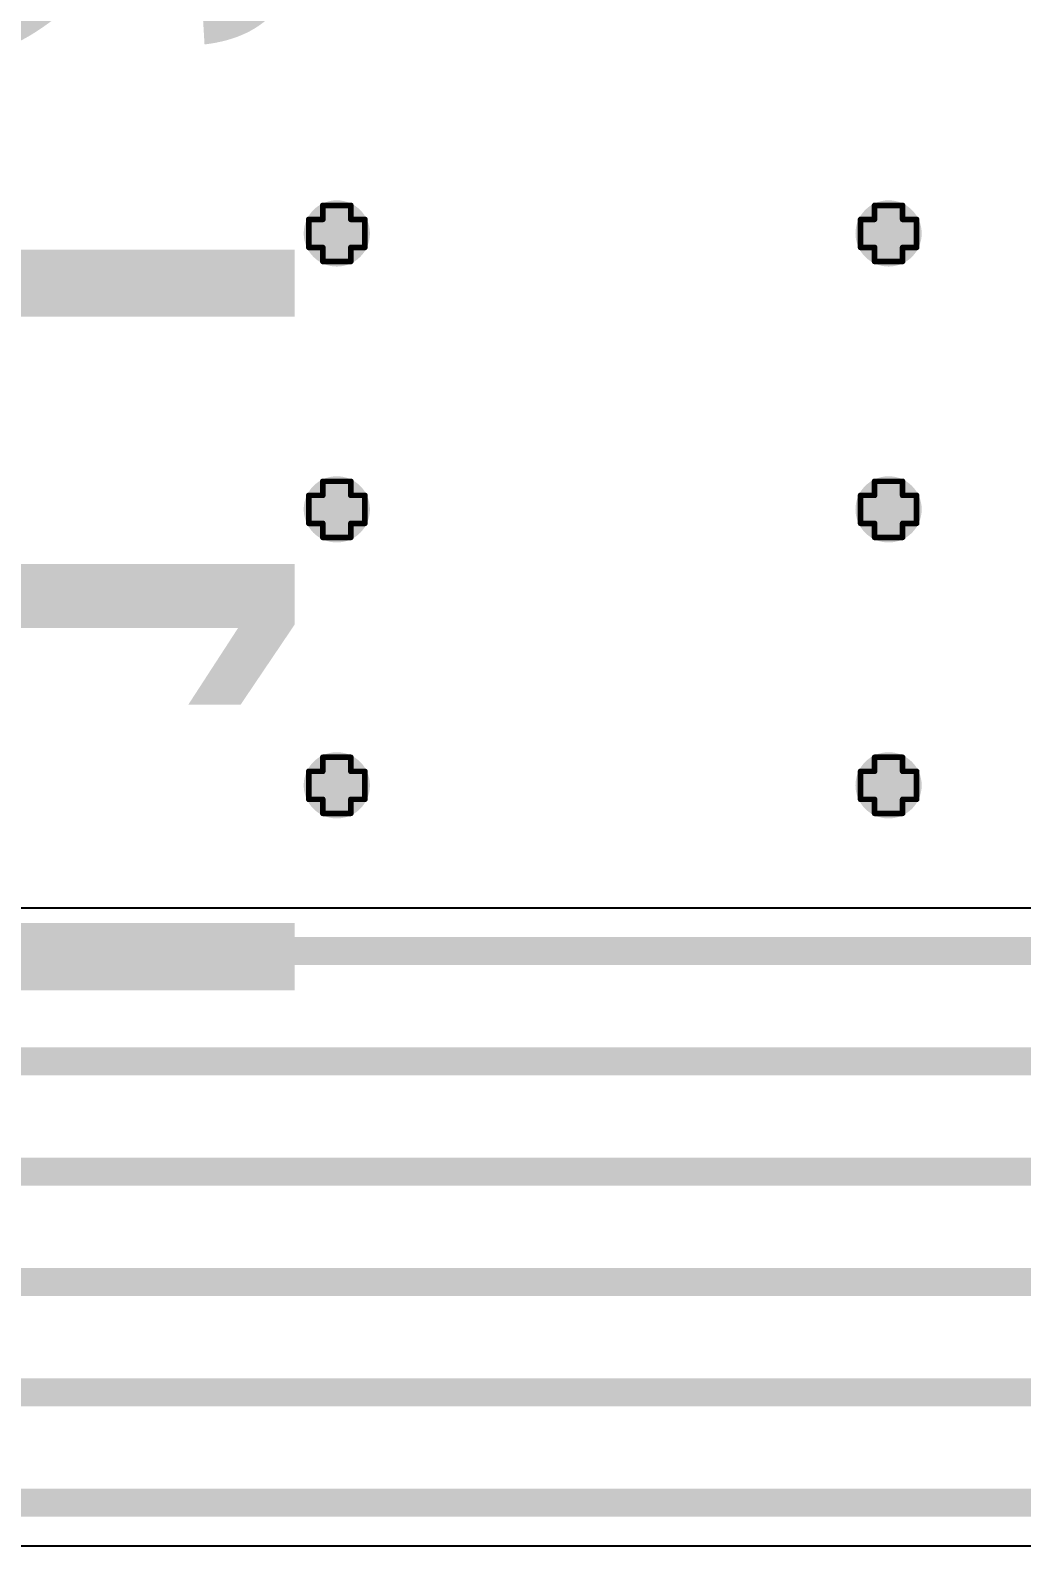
# Model space of a CAD drawing. Header units: inches. Extents: x -0.1 to 10.2, y 0 to 6.5.
# Drawn here: x 0.717 to 1.071, y 1.225 to 1.765 of the extents above; entities that cross this region are included whole.
import ezdxf

# ---------------------------------------------------------------- set-up
doc = ezdxf.new("R2010")
doc.units = ezdxf.units.IN
doc.header["$MEASUREMENT"] = 0
for name, color, linetype in [('Bottom Layer', 5, 'Continuous'), ('Bottom Overlay', 54, 'Continuous'), ('Drill Drawing', 1, 'Continuous'), ('Top Layer', 1, 'Continuous'), ('Via Holes', 16, 'Continuous')]:
    doc.layers.add(name, color=color, linetype=linetype)
doc.styles.add('Arial_Bold', font='', dxfattribs={"height": 0.2})
doc.styles.get('Arial_Bold').set_extended_font_data('Arial', bold=True)

msp = doc.modelspace()

# ---------------------------------------------------------------- hatches: boundary and pattern name
at = {"layer": 'Bottom Layer'}
h = msp.add_hatch(color=5, dxfattribs=at)
edge = h.paths.add_edge_path()
edge.add_arc((0.82677, 1.69291), 0.01181, 0, 360)
h = msp.add_hatch(color=5, dxfattribs=at)
edge = h.paths.add_edge_path()
edge.add_arc((1.02362, 1.69291), 0.01181, 0, 360)
h = msp.add_hatch(color=5, dxfattribs=at)
edge = h.paths.add_edge_path()
edge.add_arc((0.82677, 1.59449), 0.01181, 0, 360)
h = msp.add_hatch(color=5, dxfattribs=at)
edge = h.paths.add_edge_path()
edge.add_arc((1.02362, 1.59449), 0.01181, 0, 360)
h = msp.add_hatch(color=5, dxfattribs=at)
edge = h.paths.add_edge_path()
edge.add_arc((0.82677, 1.49606), 0.01181, 0, 360)
h = msp.add_hatch(color=5, dxfattribs=at)
edge = h.paths.add_edge_path()
edge.add_arc((1.02362, 1.49606), 0.01181, 0, 360)
at = {"layer": 'Top Layer'}
h = msp.add_hatch(color=1, dxfattribs=at)
edge = h.paths.add_edge_path()
edge.add_arc((0.82677, 1.69291), 0.01181, 0, 360)
h = msp.add_hatch(color=1, dxfattribs=at)
edge = h.paths.add_edge_path()
edge.add_arc((1.02362, 1.69291), 0.01181, 0, 360)
h = msp.add_hatch(color=1, dxfattribs=at)
edge = h.paths.add_edge_path()
edge.add_arc((0.82677, 1.59449), 0.01181, 0, 360)
h = msp.add_hatch(color=1, dxfattribs=at)
edge = h.paths.add_edge_path()
edge.add_arc((1.02362, 1.59449), 0.01181, 0, 360)
h = msp.add_hatch(color=1, dxfattribs=at)
edge = h.paths.add_edge_path()
edge.add_arc((0.82677, 1.49606), 0.01181, 0, 360)
h = msp.add_hatch(color=1, dxfattribs=at)
edge = h.paths.add_edge_path()
edge.add_arc((1.02362, 1.49606), 0.01181, 0, 360)
at = {"layer": 'Via Holes'}
h = msp.add_hatch(color=7, dxfattribs=at)
edge = h.paths.add_edge_path()
edge.add_arc((0.82677, 1.69291), 0.00591, 0, 360)
h = msp.add_hatch(color=7, dxfattribs=at)
edge = h.paths.add_edge_path()
edge.add_arc((1.02362, 1.69291), 0.00591, 0, 360)
h = msp.add_hatch(color=7, dxfattribs=at)
edge = h.paths.add_edge_path()
edge.add_arc((0.82677, 1.59449), 0.00591, 0, 360)
h = msp.add_hatch(color=7, dxfattribs=at)
edge = h.paths.add_edge_path()
edge.add_arc((1.02362, 1.59449), 0.00591, 0, 360)
h = msp.add_hatch(color=7, dxfattribs=at)
edge = h.paths.add_edge_path()
edge.add_arc((0.82677, 1.49606), 0.00591, 0, 360)
h = msp.add_hatch(color=7, dxfattribs=at)
edge = h.paths.add_edge_path()
edge.add_arc((1.02362, 1.49606), 0.00591, 0, 360)

# ---------------------------------------------------------------- linework, layer by layer
at = {"layer": 'Drill Drawing'}
for points in [[(0.82177, 1.69791, 0.002, 0.002, 0), (0.82177, 1.70291, 0.002, 0.002, 0)], [(0.82177, 1.70291, 0.002, 0.002, 0), (0.83177, 1.70291, 0.002, 0.002, 0)], [(0.83177, 1.69791, 0.002, 0.002, 0), (0.83177, 1.70291, 0.002, 0.002, 0)], [(1.01862, 1.69791, 0.002, 0.002, 0), (1.01862, 1.70291, 0.002, 0.002, 0)], [(1.01862, 1.70291, 0.002, 0.002, 0), (1.02862, 1.70291, 0.002, 0.002, 0)], [(1.02862, 1.69791, 0.002, 0.002, 0), (1.02862, 1.70291, 0.002, 0.002, 0)], [(0.81677, 1.68791, 0.002, 0.002, 0), (0.81677, 1.69791, 0.002, 0.002, 0)], [(0.81677, 1.69791, 0.002, 0.002, 0), (0.82177, 1.69791, 0.002, 0.002, 0)], [(0.83177, 1.69791, 0.002, 0.002, 0), (0.83677, 1.69791, 0.002, 0.002, 0)], [(0.83677, 1.68791, 0.002, 0.002, 0), (0.83677, 1.69791, 0.002, 0.002, 0)], [(1.01362, 1.68791, 0.002, 0.002, 0), (1.01362, 1.69791, 0.002, 0.002, 0)], [(1.01362, 1.69791, 0.002, 0.002, 0), (1.01862, 1.69791, 0.002, 0.002, 0)], [(1.02862, 1.69791, 0.002, 0.002, 0), (1.03362, 1.69791, 0.002, 0.002, 0)], [(1.03362, 1.68791, 0.002, 0.002, 0), (1.03362, 1.69791, 0.002, 0.002, 0)], [(0.81677, 1.68791, 0.002, 0.002, 0), (0.82177, 1.68791, 0.002, 0.002, 0)], [(0.82177, 1.68291, 0.002, 0.002, 0), (0.82177, 1.68791, 0.002, 0.002, 0)], [(0.83177, 1.68791, 0.002, 0.002, 0), (0.83677, 1.68791, 0.002, 0.002, 0)], [(0.83177, 1.68291, 0.002, 0.002, 0), (0.83177, 1.68791, 0.002, 0.002, 0)], [(1.01362, 1.68791, 0.002, 0.002, 0), (1.01862, 1.68791, 0.002, 0.002, 0)], [(1.01862, 1.68291, 0.002, 0.002, 0), (1.01862, 1.68791, 0.002, 0.002, 0)], [(1.02862, 1.68791, 0.002, 0.002, 0), (1.03362, 1.68791, 0.002, 0.002, 0)], [(1.02862, 1.68291, 0.002, 0.002, 0), (1.02862, 1.68791, 0.002, 0.002, 0)], [(0.82177, 1.68291, 0.002, 0.002, 0), (0.83177, 1.68291, 0.002, 0.002, 0)], [(1.01862, 1.68291, 0.002, 0.002, 0), (1.02862, 1.68291, 0.002, 0.002, 0)], [(0.82177, 1.59949, 0.002, 0.002, 0), (0.82177, 1.60449, 0.002, 0.002, 0)], [(0.82177, 1.60449, 0.002, 0.002, 0), (0.83177, 1.60449, 0.002, 0.002, 0)], [(0.83177, 1.59949, 0.002, 0.002, 0), (0.83177, 1.60449, 0.002, 0.002, 0)], [(1.01862, 1.59949, 0.002, 0.002, 0), (1.01862, 1.60449, 0.002, 0.002, 0)], [(1.01862, 1.60449, 0.002, 0.002, 0), (1.02862, 1.60449, 0.002, 0.002, 0)], [(1.02862, 1.59949, 0.002, 0.002, 0), (1.02862, 1.60449, 0.002, 0.002, 0)], [(0.81677, 1.58949, 0.002, 0.002, 0), (0.81677, 1.59949, 0.002, 0.002, 0)], [(0.81677, 1.59949, 0.002, 0.002, 0), (0.82177, 1.59949, 0.002, 0.002, 0)], [(0.83177, 1.59949, 0.002, 0.002, 0), (0.83677, 1.59949, 0.002, 0.002, 0)], [(0.83677, 1.58949, 0.002, 0.002, 0), (0.83677, 1.59949, 0.002, 0.002, 0)], [(1.01362, 1.58949, 0.002, 0.002, 0), (1.01362, 1.59949, 0.002, 0.002, 0)], [(1.01362, 1.59949, 0.002, 0.002, 0), (1.01862, 1.59949, 0.002, 0.002, 0)], [(1.02862, 1.59949, 0.002, 0.002, 0), (1.03362, 1.59949, 0.002, 0.002, 0)], [(1.03362, 1.58949, 0.002, 0.002, 0), (1.03362, 1.59949, 0.002, 0.002, 0)], [(0.81677, 1.58949, 0.002, 0.002, 0), (0.82177, 1.58949, 0.002, 0.002, 0)], [(0.82177, 1.58449, 0.002, 0.002, 0), (0.82177, 1.58949, 0.002, 0.002, 0)], [(0.83177, 1.58949, 0.002, 0.002, 0), (0.83677, 1.58949, 0.002, 0.002, 0)], [(0.83177, 1.58449, 0.002, 0.002, 0), (0.83177, 1.58949, 0.002, 0.002, 0)], [(1.01362, 1.58949, 0.002, 0.002, 0), (1.01862, 1.58949, 0.002, 0.002, 0)], [(1.01862, 1.58449, 0.002, 0.002, 0), (1.01862, 1.58949, 0.002, 0.002, 0)], [(1.02862, 1.58949, 0.002, 0.002, 0), (1.03362, 1.58949, 0.002, 0.002, 0)], [(1.02862, 1.58449, 0.002, 0.002, 0), (1.02862, 1.58949, 0.002, 0.002, 0)], [(0.82177, 1.58449, 0.002, 0.002, 0), (0.83177, 1.58449, 0.002, 0.002, 0)], [(1.01862, 1.58449, 0.002, 0.002, 0), (1.02862, 1.58449, 0.002, 0.002, 0)], [(0.82177, 1.50106, 0.002, 0.002, 0), (0.82177, 1.50606, 0.002, 0.002, 0)], [(0.82177, 1.50606, 0.002, 0.002, 0), (0.83177, 1.50606, 0.002, 0.002, 0)], [(0.83177, 1.50106, 0.002, 0.002, 0), (0.83177, 1.50606, 0.002, 0.002, 0)], [(1.01862, 1.50106, 0.002, 0.002, 0), (1.01862, 1.50606, 0.002, 0.002, 0)], [(1.01862, 1.50606, 0.002, 0.002, 0), (1.02862, 1.50606, 0.002, 0.002, 0)], [(1.02862, 1.50106, 0.002, 0.002, 0), (1.02862, 1.50606, 0.002, 0.002, 0)], [(0.81677, 1.49106, 0.002, 0.002, 0), (0.81677, 1.50106, 0.002, 0.002, 0)], [(0.81677, 1.50106, 0.002, 0.002, 0), (0.82177, 1.50106, 0.002, 0.002, 0)], [(0.83177, 1.50106, 0.002, 0.002, 0), (0.83677, 1.50106, 0.002, 0.002, 0)], [(0.83677, 1.49106, 0.002, 0.002, 0), (0.83677, 1.50106, 0.002, 0.002, 0)], [(1.01362, 1.49106, 0.002, 0.002, 0), (1.01362, 1.50106, 0.002, 0.002, 0)], [(1.01362, 1.50106, 0.002, 0.002, 0), (1.01862, 1.50106, 0.002, 0.002, 0)], [(1.02862, 1.50106, 0.002, 0.002, 0), (1.03362, 1.50106, 0.002, 0.002, 0)], [(1.03362, 1.49106, 0.002, 0.002, 0), (1.03362, 1.50106, 0.002, 0.002, 0)], [(0.81677, 1.49106, 0.002, 0.002, 0), (0.82177, 1.49106, 0.002, 0.002, 0)], [(0.82177, 1.48606, 0.002, 0.002, 0), (0.82177, 1.49106, 0.002, 0.002, 0)], [(0.83177, 1.49106, 0.002, 0.002, 0), (0.83677, 1.49106, 0.002, 0.002, 0)], [(0.83177, 1.48606, 0.002, 0.002, 0), (0.83177, 1.49106, 0.002, 0.002, 0)], [(1.01362, 1.49106, 0.002, 0.002, 0), (1.01862, 1.49106, 0.002, 0.002, 0)], [(1.01862, 1.48606, 0.002, 0.002, 0), (1.01862, 1.49106, 0.002, 0.002, 0)], [(1.02862, 1.49106, 0.002, 0.002, 0), (1.03362, 1.49106, 0.002, 0.002, 0)], [(1.02862, 1.48606, 0.002, 0.002, 0), (1.02862, 1.49106, 0.002, 0.002, 0)], [(0.82177, 1.48606, 0.002, 0.002, 0), (0.83177, 1.48606, 0.002, 0.002, 0)], [(1.01862, 1.48606, 0.002, 0.002, 0), (1.02862, 1.48606, 0.002, 0.002, 0)]]:
    msp.add_lwpolyline(points, format="xyseb", dxfattribs=at)
for points in [[(0.82127, 1.70291, 0.001, 0.001, 1), (0.82227, 1.70291, 0.001, 0.001, 1)], [(0.82127, 1.70291, 0.001, 0.001, 1), (0.82227, 1.70291, 0.001, 0.001, 1)], [(0.83127, 1.70291, 0.001, 0.001, 1), (0.83227, 1.70291, 0.001, 0.001, 1)], [(0.83127, 1.70291, 0.001, 0.001, 1), (0.83227, 1.70291, 0.001, 0.001, 1)], [(1.01812, 1.70291, 0.001, 0.001, 1), (1.01912, 1.70291, 0.001, 0.001, 1)], [(1.01812, 1.70291, 0.001, 0.001, 1), (1.01912, 1.70291, 0.001, 0.001, 1)], [(1.02812, 1.70291, 0.001, 0.001, 1), (1.02912, 1.70291, 0.001, 0.001, 1)], [(1.02812, 1.70291, 0.001, 0.001, 1), (1.02912, 1.70291, 0.001, 0.001, 1)], [(0.81627, 1.69791, 0.001, 0.001, 1), (0.81727, 1.69791, 0.001, 0.001, 1)], [(0.81627, 1.69791, 0.001, 0.001, 1), (0.81727, 1.69791, 0.001, 0.001, 1)], [(0.82127, 1.69791, 0.001, 0.001, 1), (0.82227, 1.69791, 0.001, 0.001, 1)], [(0.82127, 1.69791, 0.001, 0.001, 1), (0.82227, 1.69791, 0.001, 0.001, 1)], [(0.83127, 1.69791, 0.001, 0.001, 1), (0.83227, 1.69791, 0.001, 0.001, 1)], [(0.83127, 1.69791, 0.001, 0.001, 1), (0.83227, 1.69791, 0.001, 0.001, 1)], [(0.83627, 1.69791, 0.001, 0.001, 1), (0.83727, 1.69791, 0.001, 0.001, 1)], [(0.83627, 1.69791, 0.001, 0.001, 1), (0.83727, 1.69791, 0.001, 0.001, 1)], [(1.01312, 1.69791, 0.001, 0.001, 1), (1.01412, 1.69791, 0.001, 0.001, 1)], [(1.01312, 1.69791, 0.001, 0.001, 1), (1.01412, 1.69791, 0.001, 0.001, 1)], [(1.01812, 1.69791, 0.001, 0.001, 1), (1.01912, 1.69791, 0.001, 0.001, 1)], [(1.01812, 1.69791, 0.001, 0.001, 1), (1.01912, 1.69791, 0.001, 0.001, 1)], [(1.02812, 1.69791, 0.001, 0.001, 1), (1.02912, 1.69791, 0.001, 0.001, 1)], [(1.02812, 1.69791, 0.001, 0.001, 1), (1.02912, 1.69791, 0.001, 0.001, 1)], [(1.03312, 1.69791, 0.001, 0.001, 1), (1.03412, 1.69791, 0.001, 0.001, 1)], [(1.03312, 1.69791, 0.001, 0.001, 1), (1.03412, 1.69791, 0.001, 0.001, 1)], [(0.81627, 1.68791, 0.001, 0.001, 1), (0.81727, 1.68791, 0.001, 0.001, 1)], [(0.81627, 1.68791, 0.001, 0.001, 1), (0.81727, 1.68791, 0.001, 0.001, 1)], [(0.82127, 1.68791, 0.001, 0.001, 1), (0.82227, 1.68791, 0.001, 0.001, 1)], [(0.82127, 1.68791, 0.001, 0.001, 1), (0.82227, 1.68791, 0.001, 0.001, 1)], [(0.83127, 1.68791, 0.001, 0.001, 1), (0.83227, 1.68791, 0.001, 0.001, 1)], [(0.83127, 1.68791, 0.001, 0.001, 1), (0.83227, 1.68791, 0.001, 0.001, 1)], [(0.83627, 1.68791, 0.001, 0.001, 1), (0.83727, 1.68791, 0.001, 0.001, 1)], [(0.83627, 1.68791, 0.001, 0.001, 1), (0.83727, 1.68791, 0.001, 0.001, 1)], [(1.01312, 1.68791, 0.001, 0.001, 1), (1.01412, 1.68791, 0.001, 0.001, 1)], [(1.01312, 1.68791, 0.001, 0.001, 1), (1.01412, 1.68791, 0.001, 0.001, 1)], [(1.01812, 1.68791, 0.001, 0.001, 1), (1.01912, 1.68791, 0.001, 0.001, 1)], [(1.01812, 1.68791, 0.001, 0.001, 1), (1.01912, 1.68791, 0.001, 0.001, 1)], [(1.02812, 1.68791, 0.001, 0.001, 1), (1.02912, 1.68791, 0.001, 0.001, 1)], [(1.02812, 1.68791, 0.001, 0.001, 1), (1.02912, 1.68791, 0.001, 0.001, 1)], [(1.03312, 1.68791, 0.001, 0.001, 1), (1.03412, 1.68791, 0.001, 0.001, 1)], [(1.03312, 1.68791, 0.001, 0.001, 1), (1.03412, 1.68791, 0.001, 0.001, 1)], [(0.82127, 1.68291, 0.001, 0.001, 1), (0.82227, 1.68291, 0.001, 0.001, 1)], [(0.82127, 1.68291, 0.001, 0.001, 1), (0.82227, 1.68291, 0.001, 0.001, 1)], [(0.83127, 1.68291, 0.001, 0.001, 1), (0.83227, 1.68291, 0.001, 0.001, 1)], [(0.83127, 1.68291, 0.001, 0.001, 1), (0.83227, 1.68291, 0.001, 0.001, 1)], [(1.01812, 1.68291, 0.001, 0.001, 1), (1.01912, 1.68291, 0.001, 0.001, 1)], [(1.01812, 1.68291, 0.001, 0.001, 1), (1.01912, 1.68291, 0.001, 0.001, 1)], [(1.02812, 1.68291, 0.001, 0.001, 1), (1.02912, 1.68291, 0.001, 0.001, 1)], [(1.02812, 1.68291, 0.001, 0.001, 1), (1.02912, 1.68291, 0.001, 0.001, 1)], [(0.82127, 1.60449, 0.001, 0.001, 1), (0.82227, 1.60449, 0.001, 0.001, 1)], [(0.82127, 1.60449, 0.001, 0.001, 1), (0.82227, 1.60449, 0.001, 0.001, 1)], [(0.83127, 1.60449, 0.001, 0.001, 1), (0.83227, 1.60449, 0.001, 0.001, 1)], [(0.83127, 1.60449, 0.001, 0.001, 1), (0.83227, 1.60449, 0.001, 0.001, 1)], [(1.01812, 1.60449, 0.001, 0.001, 1), (1.01912, 1.60449, 0.001, 0.001, 1)], [(1.01812, 1.60449, 0.001, 0.001, 1), (1.01912, 1.60449, 0.001, 0.001, 1)], [(1.02812, 1.60449, 0.001, 0.001, 1), (1.02912, 1.60449, 0.001, 0.001, 1)], [(1.02812, 1.60449, 0.001, 0.001, 1), (1.02912, 1.60449, 0.001, 0.001, 1)], [(0.81627, 1.59949, 0.001, 0.001, 1), (0.81727, 1.59949, 0.001, 0.001, 1)], [(0.81627, 1.59949, 0.001, 0.001, 1), (0.81727, 1.59949, 0.001, 0.001, 1)], [(0.82127, 1.59949, 0.001, 0.001, 1), (0.82227, 1.59949, 0.001, 0.001, 1)], [(0.82127, 1.59949, 0.001, 0.001, 1), (0.82227, 1.59949, 0.001, 0.001, 1)], [(0.83127, 1.59949, 0.001, 0.001, 1), (0.83227, 1.59949, 0.001, 0.001, 1)], [(0.83127, 1.59949, 0.001, 0.001, 1), (0.83227, 1.59949, 0.001, 0.001, 1)], [(0.83627, 1.59949, 0.001, 0.001, 1), (0.83727, 1.59949, 0.001, 0.001, 1)], [(0.83627, 1.59949, 0.001, 0.001, 1), (0.83727, 1.59949, 0.001, 0.001, 1)], [(1.01312, 1.59949, 0.001, 0.001, 1), (1.01412, 1.59949, 0.001, 0.001, 1)], [(1.01312, 1.59949, 0.001, 0.001, 1), (1.01412, 1.59949, 0.001, 0.001, 1)], [(1.01812, 1.59949, 0.001, 0.001, 1), (1.01912, 1.59949, 0.001, 0.001, 1)], [(1.01812, 1.59949, 0.001, 0.001, 1), (1.01912, 1.59949, 0.001, 0.001, 1)], [(1.02812, 1.59949, 0.001, 0.001, 1), (1.02912, 1.59949, 0.001, 0.001, 1)], [(1.02812, 1.59949, 0.001, 0.001, 1), (1.02912, 1.59949, 0.001, 0.001, 1)], [(1.03312, 1.59949, 0.001, 0.001, 1), (1.03412, 1.59949, 0.001, 0.001, 1)], [(1.03312, 1.59949, 0.001, 0.001, 1), (1.03412, 1.59949, 0.001, 0.001, 1)], [(0.81627, 1.58949, 0.001, 0.001, 1), (0.81727, 1.58949, 0.001, 0.001, 1)], [(0.81627, 1.58949, 0.001, 0.001, 1), (0.81727, 1.58949, 0.001, 0.001, 1)], [(0.82127, 1.58949, 0.001, 0.001, 1), (0.82227, 1.58949, 0.001, 0.001, 1)], [(0.82127, 1.58949, 0.001, 0.001, 1), (0.82227, 1.58949, 0.001, 0.001, 1)], [(0.83127, 1.58949, 0.001, 0.001, 1), (0.83227, 1.58949, 0.001, 0.001, 1)], [(0.83127, 1.58949, 0.001, 0.001, 1), (0.83227, 1.58949, 0.001, 0.001, 1)], [(0.83627, 1.58949, 0.001, 0.001, 1), (0.83727, 1.58949, 0.001, 0.001, 1)], [(0.83627, 1.58949, 0.001, 0.001, 1), (0.83727, 1.58949, 0.001, 0.001, 1)], [(1.01312, 1.58949, 0.001, 0.001, 1), (1.01412, 1.58949, 0.001, 0.001, 1)], [(1.01312, 1.58949, 0.001, 0.001, 1), (1.01412, 1.58949, 0.001, 0.001, 1)], [(1.01812, 1.58949, 0.001, 0.001, 1), (1.01912, 1.58949, 0.001, 0.001, 1)], [(1.01812, 1.58949, 0.001, 0.001, 1), (1.01912, 1.58949, 0.001, 0.001, 1)], [(1.02812, 1.58949, 0.001, 0.001, 1), (1.02912, 1.58949, 0.001, 0.001, 1)], [(1.02812, 1.58949, 0.001, 0.001, 1), (1.02912, 1.58949, 0.001, 0.001, 1)], [(1.03312, 1.58949, 0.001, 0.001, 1), (1.03412, 1.58949, 0.001, 0.001, 1)], [(1.03312, 1.58949, 0.001, 0.001, 1), (1.03412, 1.58949, 0.001, 0.001, 1)], [(0.82127, 1.58449, 0.001, 0.001, 1), (0.82227, 1.58449, 0.001, 0.001, 1)], [(0.82127, 1.58449, 0.001, 0.001, 1), (0.82227, 1.58449, 0.001, 0.001, 1)], [(0.83127, 1.58449, 0.001, 0.001, 1), (0.83227, 1.58449, 0.001, 0.001, 1)], [(0.83127, 1.58449, 0.001, 0.001, 1), (0.83227, 1.58449, 0.001, 0.001, 1)], [(1.01812, 1.58449, 0.001, 0.001, 1), (1.01912, 1.58449, 0.001, 0.001, 1)], [(1.01812, 1.58449, 0.001, 0.001, 1), (1.01912, 1.58449, 0.001, 0.001, 1)], [(1.02812, 1.58449, 0.001, 0.001, 1), (1.02912, 1.58449, 0.001, 0.001, 1)], [(1.02812, 1.58449, 0.001, 0.001, 1), (1.02912, 1.58449, 0.001, 0.001, 1)], [(0.82127, 1.50606, 0.001, 0.001, 1), (0.82227, 1.50606, 0.001, 0.001, 1)], [(0.82127, 1.50606, 0.001, 0.001, 1), (0.82227, 1.50606, 0.001, 0.001, 1)], [(0.83127, 1.50606, 0.001, 0.001, 1), (0.83227, 1.50606, 0.001, 0.001, 1)], [(0.83127, 1.50606, 0.001, 0.001, 1), (0.83227, 1.50606, 0.001, 0.001, 1)], [(1.01812, 1.50606, 0.001, 0.001, 1), (1.01912, 1.50606, 0.001, 0.001, 1)], [(1.01812, 1.50606, 0.001, 0.001, 1), (1.01912, 1.50606, 0.001, 0.001, 1)], [(1.02812, 1.50606, 0.001, 0.001, 1), (1.02912, 1.50606, 0.001, 0.001, 1)], [(1.02812, 1.50606, 0.001, 0.001, 1), (1.02912, 1.50606, 0.001, 0.001, 1)], [(0.81627, 1.50106, 0.001, 0.001, 1), (0.81727, 1.50106, 0.001, 0.001, 1)], [(0.81627, 1.50106, 0.001, 0.001, 1), (0.81727, 1.50106, 0.001, 0.001, 1)], [(0.82127, 1.50106, 0.001, 0.001, 1), (0.82227, 1.50106, 0.001, 0.001, 1)], [(0.82127, 1.50106, 0.001, 0.001, 1), (0.82227, 1.50106, 0.001, 0.001, 1)], [(0.83127, 1.50106, 0.001, 0.001, 1), (0.83227, 1.50106, 0.001, 0.001, 1)], [(0.83127, 1.50106, 0.001, 0.001, 1), (0.83227, 1.50106, 0.001, 0.001, 1)], [(0.83627, 1.50106, 0.001, 0.001, 1), (0.83727, 1.50106, 0.001, 0.001, 1)], [(0.83627, 1.50106, 0.001, 0.001, 1), (0.83727, 1.50106, 0.001, 0.001, 1)], [(1.01312, 1.50106, 0.001, 0.001, 1), (1.01412, 1.50106, 0.001, 0.001, 1)], [(1.01312, 1.50106, 0.001, 0.001, 1), (1.01412, 1.50106, 0.001, 0.001, 1)], [(1.01812, 1.50106, 0.001, 0.001, 1), (1.01912, 1.50106, 0.001, 0.001, 1)], [(1.01812, 1.50106, 0.001, 0.001, 1), (1.01912, 1.50106, 0.001, 0.001, 1)], [(1.02812, 1.50106, 0.001, 0.001, 1), (1.02912, 1.50106, 0.001, 0.001, 1)], [(1.02812, 1.50106, 0.001, 0.001, 1), (1.02912, 1.50106, 0.001, 0.001, 1)], [(1.03312, 1.50106, 0.001, 0.001, 1), (1.03412, 1.50106, 0.001, 0.001, 1)], [(1.03312, 1.50106, 0.001, 0.001, 1), (1.03412, 1.50106, 0.001, 0.001, 1)], [(0.81627, 1.49106, 0.001, 0.001, 1), (0.81727, 1.49106, 0.001, 0.001, 1)], [(0.81627, 1.49106, 0.001, 0.001, 1), (0.81727, 1.49106, 0.001, 0.001, 1)], [(0.82127, 1.49106, 0.001, 0.001, 1), (0.82227, 1.49106, 0.001, 0.001, 1)], [(0.82127, 1.49106, 0.001, 0.001, 1), (0.82227, 1.49106, 0.001, 0.001, 1)], [(0.83127, 1.49106, 0.001, 0.001, 1), (0.83227, 1.49106, 0.001, 0.001, 1)], [(0.83127, 1.49106, 0.001, 0.001, 1), (0.83227, 1.49106, 0.001, 0.001, 1)], [(0.83627, 1.49106, 0.001, 0.001, 1), (0.83727, 1.49106, 0.001, 0.001, 1)], [(0.83627, 1.49106, 0.001, 0.001, 1), (0.83727, 1.49106, 0.001, 0.001, 1)], [(1.01312, 1.49106, 0.001, 0.001, 1), (1.01412, 1.49106, 0.001, 0.001, 1)], [(1.01312, 1.49106, 0.001, 0.001, 1), (1.01412, 1.49106, 0.001, 0.001, 1)], [(1.01812, 1.49106, 0.001, 0.001, 1), (1.01912, 1.49106, 0.001, 0.001, 1)], [(1.01812, 1.49106, 0.001, 0.001, 1), (1.01912, 1.49106, 0.001, 0.001, 1)], [(1.02812, 1.49106, 0.001, 0.001, 1), (1.02912, 1.49106, 0.001, 0.001, 1)], [(1.02812, 1.49106, 0.001, 0.001, 1), (1.02912, 1.49106, 0.001, 0.001, 1)], [(1.03312, 1.49106, 0.001, 0.001, 1), (1.03412, 1.49106, 0.001, 0.001, 1)], [(1.03312, 1.49106, 0.001, 0.001, 1), (1.03412, 1.49106, 0.001, 0.001, 1)], [(0.82127, 1.48606, 0.001, 0.001, 1), (0.82227, 1.48606, 0.001, 0.001, 1)], [(0.82127, 1.48606, 0.001, 0.001, 1), (0.82227, 1.48606, 0.001, 0.001, 1)], [(0.83127, 1.48606, 0.001, 0.001, 1), (0.83227, 1.48606, 0.001, 0.001, 1)], [(0.83127, 1.48606, 0.001, 0.001, 1), (0.83227, 1.48606, 0.001, 0.001, 1)], [(1.01812, 1.48606, 0.001, 0.001, 1), (1.01912, 1.48606, 0.001, 0.001, 1)], [(1.01812, 1.48606, 0.001, 0.001, 1), (1.01912, 1.48606, 0.001, 0.001, 1)], [(1.02812, 1.48606, 0.001, 0.001, 1), (1.02912, 1.48606, 0.001, 0.001, 1)], [(1.02812, 1.48606, 0.001, 0.001, 1), (1.02912, 1.48606, 0.001, 0.001, 1)]]:
    msp.add_lwpolyline(points, format="xyseb", close=True, dxfattribs=at)
at = {"layer": 'Top Layer'}
for p, q in [((1.29862, 1.4523), (0.68484, 1.4523)), ((0.36988, 1.22486), (1.59862, 1.22486))]:
    msp.add_line(p, q, dxfattribs=at)
for points in [[(0.66929, 1.43701, 0.01, 0.01, 0), (1.31417, 1.43701, 0.01, 0.01, 0)], [(0.62992, 1.39764, 0.01, 0.01, 0), (1.53543, 1.39764, 0.01, 0.01, 0)], [(0.23622, 1.35827, 0.01, 0.01, 0), (1.27953, 1.35827, 0.01, 0.01, 0)], [(0.27559, 1.3189, 0.01, 0.01, 0), (1.5748, 1.3189, 0.01, 0.01, 0)], [(0.59055, 1.27953, 0.01, 0.01, 0), (1.23543, 1.27953, 0.01, 0.01, 0)], [(0.35433, 1.24016, 0.01, 0.01, 0), (1.61417, 1.24016, 0.01, 0.01, 0)]]:
    msp.add_lwpolyline(points, format="xyseb", dxfattribs=at)

# ---------------------------------------------------------------- texts
at = {"layer": 'Bottom Overlay', "style": 'Arial_Bold', "text_generation_flag": 2}
msp.add_text('L1 L2 L3 N', height=0.119, rotation=270, dxfattribs=at).set_placement((0.69275, 1.41188))

doc.saveas('drawing.dxf')
